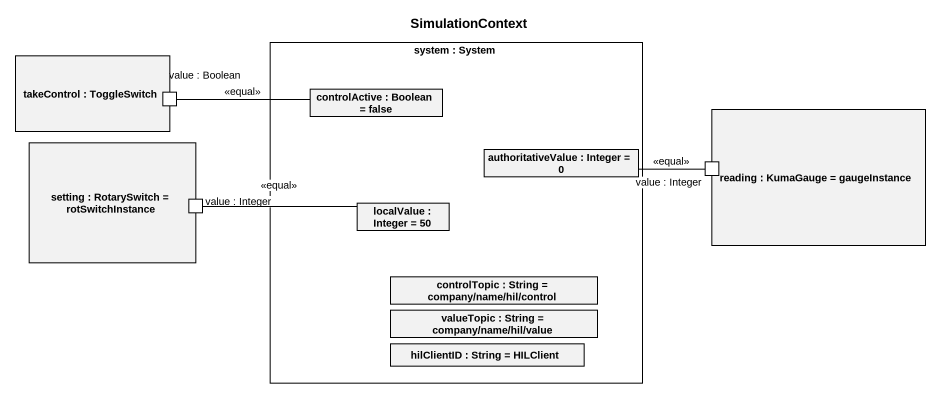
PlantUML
@startuml
title SimulationContext
rectangle "takeControl : ToggleSwitch" as takeControl {
  port "value : Boolean" as value_Boolean
}
rectangle "system : System" as system {
  rectangle "controlActive : Boolean = false" as controlActive
  rectangle "authoritativeValue : Integer = 0" as authoritativeValue
  rectangle "localValue : Integer = 50" as localValue
  rectangle "valueTopic : String = company/name/hil/value" as valueTopic
  rectangle "controlTopic : String = company/name/hil/control" as controlTopic
  rectangle "hilClientID : String = HILClient" as hilClientID
}
rectangle "setting : RotarySwitch = rotSwitchInstance" as setting {
  port "value : Integer" as value_Integer_2
}
rectangle "reading : KumaGauge = gaugeInstance" as reading {
  port "value : Integer" as value_Integer
}
value_Boolean -right- controlActive : <<equal>>
value_Integer -left- authoritativeValue : <<equal>>
value_Integer_2 -right- localValue : <<equal>>
@enduml
